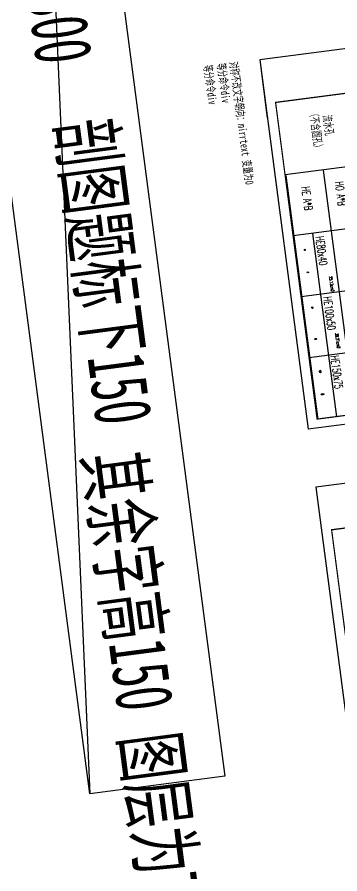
# Model space of a CAD drawing. Header units: millimetres. Extents: x -14906165 to 53546503, y 133836 to 58622790.
# Drawn here: x 39505551 to 40669666, y 42679499 to 45773195 of the extents above; entities that cross this region are included whole.
import ezdxf

# ---------------------------------------------------------------- set-up
doc = ezdxf.new("R2010")
doc.units = ezdxf.units.MM
doc.header["$LTSCALE"] = 100
doc.styles.add('中文GB2312', font='', dxfattribs={"width": 0.7})
doc.styles.add('英文（单）', font='romans.shx', dxfattribs={"width": 0.7})
doc.styles.get('中文GB2312').set_extended_font_data('FangSong_GB2312')

# ---------------------------------------------------------------- blocks, each defined once
blk = doc.blocks.new('绘图要素标准库V1.0 - 0416')
for p, q in [((-622501.9, 656002.9), (-622501.9, 626302.9)), ((-601501.9, 656002.9), (-601501.9, 626302.9)), ((-598206.5, 656002.9), (-598206.5, 626302.9)), ((-620001.9, 655502.9), (-620001.9, 626802.9)), ((-615880.2, 655502.9), (-615880.2, 626802.9)), ((-595706.5, 655502.9), (-595706.5, 626802.9)), ((-612411.2, 632402.9), (-612411.2, 626802.9)), ((-608951.5, 630547.1), (-608951.5, 626802.9)), ((-605482.5, 630547.1), (-605482.5, 626802.9)), ((-615869.7, 628691.4), (-601991.4, 628691.4)), ((-612400.7, 627763.5), (-601980.9, 627763.5)), ((-615848.7, 626835.6), (-601970.4, 626835.6)), ((-622501.9, 626302.9), (-601501.9, 626302.9)), ((-622501.9, 626302.9), (-619206.9, 626302.9)), ((-622501.9, 626302.9), (-619206.9, 626302.9)), ((-622501.9, 626302.9), (-619206.9, 626302.9)), ((-622501.9, 626302.9), (-619206.9, 626302.9)), ((-598206.5, 626302.9), (-577206.5, 626302.9)), ((-670584.8, 620021.3), (-582717.1, 613327.1))]:
    blk.add_line(p, q)
at = {"const_width": 60}
for points in [[(-620001.9, 655502.9), (-602001.9, 655502.9), (-602001.9, 626802.9), (-620001.9, 626802.9)], [(-595706.5, 655502.9), (-577706.5, 655502.9), (-577706.5, 626802.9), (-595706.5, 626802.9)]]:
    blk.add_lwpolyline(points, close=True, dxfattribs=at)
blk.add_lwpolyline([(-670584.8, 620021.3), (-582717.1, 620021.3), (-582717.1, 613327.1), (-670584.8, 613327.1)], close=True)
for centre, major_axis in [((-611548.8, 627285.4), (-40, 0)), ((-610272.7, 627285.4), (0, -40)), ((-608268.3, 627282.8), (-50, 0)), ((-606492.8, 627243), (0, -50)), ((-604637.1, 627256.7), (-75, 0)), ((-603347.7, 627232.1), (0, -75))]:
    blk.add_ellipse(centre, major_axis=major_axis, ratio=0.5)
at = {"width": 0.7}
for s, height, style, p in [('流水孔', 400, '中文GB2312', (-618924.7, 629034.2)), ('HO A*B', 400, '英文（单）', (-615127.9, 629191.8)), ('（不含圆孔）', 400, '中文GB2312', (-619308, 628398.6)), ('25.13cm2', 150, '英文（单）', (-609878.8, 628300.1)), ('HE80x40', 400, '英文（单）', (-612211.1, 627895.2)), ('HE100x50', 400, '英文（单）', (-608775.3, 627886)), ('39.27cm2', 150, '英文（单）', (-606665, 628233.5)), ('HE150x75', 400, '英文（单）', (-605433.6, 627861.7)), ('HE A*B', 400, '英文（单）', (-615081.3, 627525.7)), ('对称不改文字朝向：mirrtext 变量为0', 400, '中文GB2312', (-622588.3, 624819.5)), ('等分命令div', 400, '中文GB2312', (-622588.3, 624199.3)), ('等分命令div', 400, '中文GB2312', (-622588.3, 623531.7)), ('剖图题标下150  ', 2793.11, '中文GB2312', (-620480.3, 616009.6)), ('剖图题标300  ', 2793.11, '中文GB2312', (-638423.3, 615399.4)), ('其余字高150 图层为TEXT  ', 2793.111, '中文GB2312', (-601663.9, 615219.4))]:
    blk.add_text(s, height=height, dxfattribs=dict(at, style=style)).set_placement(p)

msp = doc.modelspace()

# ---------------------------------------------------------------- block references
at = {"lineweight": 5, "xscale": 64.06802830554443, "yscale": 73.4024339265743, "zscale": 64.06802830554443, "rotation": 277.4624694947158}
msp.add_blockref('绘图要素标准库V1.0 - 0416', (-22373, 103764), dxfattribs=at)

doc.saveas('drawing.dxf')
